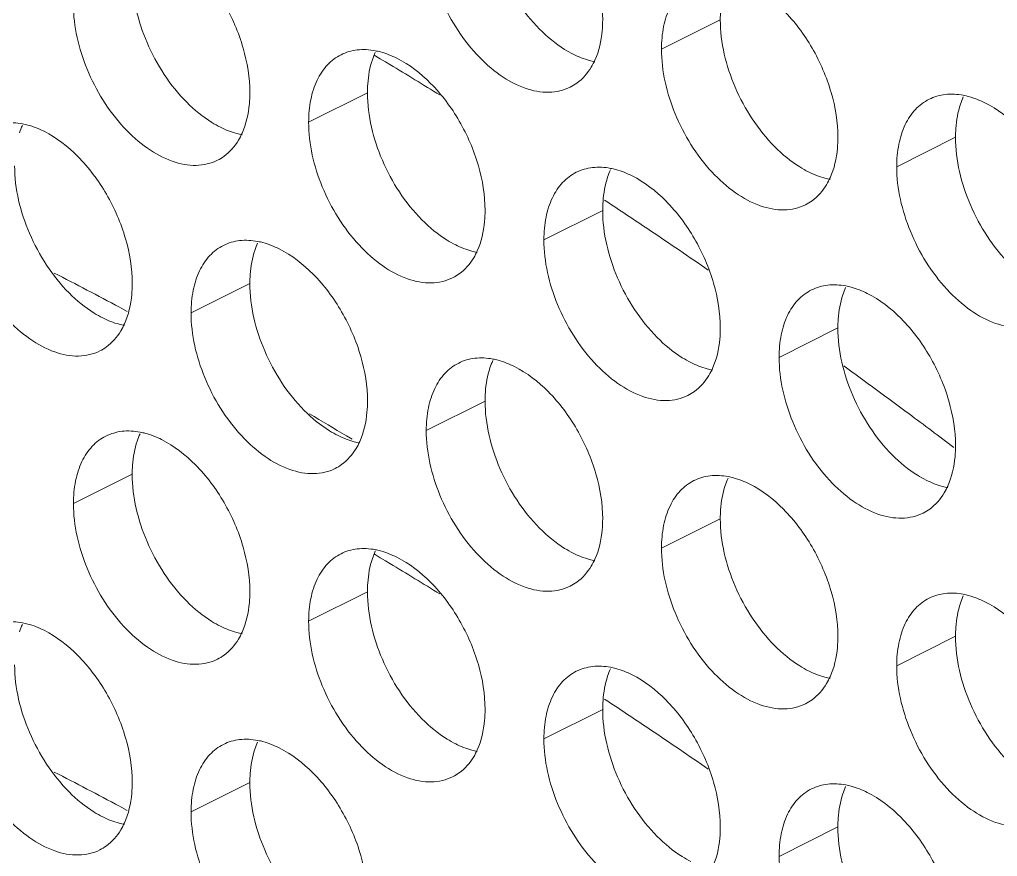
# Model space of a CAD drawing. Header units: millimetres. Extents: x 0 to 2524, y 0 to 1785.
# Drawn here: x 1870.26 to 1879.66, y 799.14 to 807.19 of the extents above; entities that cross this region are included whole.
import ezdxf

# ---------------------------------------------------------------- set-up
doc = ezdxf.new("R2010")
doc.units = ezdxf.units.MM
doc.header["$LTSCALE"] = 0.1
doc.layers.add('标注', color=251, linetype='Continuous', lineweight=9)

msp = doc.modelspace()

# ---------------------------------------------------------------- linework, layer by layer
at = {"layer": '标注'}
for p, q in [((1876.9959, 807.1927), (1876.4303, 806.9099)), ((1873.725, 806.8175), (1873.6658, 806.853)), ((1873.7757, 806.787), (1873.725, 806.8175)), ((1873.8179, 806.7615), (1873.7757, 806.787)), ((1873.6018, 806.4898), (1873.0361, 806.2069)), ((1879.2587, 806.0614), (1878.693, 805.7785)), ((1875.9134, 805.4366), (1875.8818, 805.4575)), ((1875.8646, 805.3584), (1875.2989, 805.0756)), ((1872.4705, 804.6555), (1871.9048, 804.3726)), ((1871.2165, 804.4263), (1871.2394, 804.414)), ((1871.2394, 804.414), (1871.291, 804.3864)), ((1878.1273, 804.227), (1877.5616, 803.9442)), ((1874.7332, 803.5241), (1874.1675, 803.2413)), ((1873.3997, 803.1895), (1873.4383, 803.1663)), ((1873.4383, 803.1663), (1873.4548, 803.1564)), ((1871.3391, 802.8212), (1870.7734, 802.5383)), ((1876.9959, 802.3927), (1876.4303, 802.1099)), ((1873.725, 802.0175), (1873.6658, 802.053)), ((1873.7757, 801.987), (1873.725, 802.0175)), ((1873.8179, 801.9615), (1873.7757, 801.987)), ((1873.6018, 801.6898), (1873.0361, 801.4069)), ((1879.2587, 801.2614), (1878.693, 800.9785)), ((1875.9134, 800.6366), (1875.8818, 800.6575)), ((1875.8646, 800.5584), (1875.2989, 800.2756)), ((1872.4705, 799.8555), (1871.9048, 799.5726)), ((1871.2165, 799.6263), (1871.2394, 799.614)), ((1871.2394, 799.614), (1871.291, 799.5864)), ((1878.1273, 799.427), (1877.5616, 799.1442))]:
    msp.add_line(p, q, dxfattribs=at)
for centre, radius, start, end in [((1874.3463, 806.5787), 0.734, 155.87957, 161.78032), ((1843.6988, 756.8394), 58.3042, 58.343362, 58.896468), ((1875.3503, 806.9493), 0.4532, 296.52559, 305.90341), ((1880.0032, 806.1503), 0.734, 155.87957, 161.78032), ((1870.9522, 805.8758), 0.734, 155.87957, 161.78032), ((1871.9561, 806.2463), 0.4532, 296.52559, 305.90341), ((1876.6091, 805.4473), 0.734, 155.87957, 161.78032), ((1841.6859, 753.6867), 62.0449, 56.062661, 56.519273), ((1877.613, 805.8179), 0.4532, 296.52559, 305.90341), ((1841.189, 752.949), 62.9344, 55.451334, 56.062285), ((1873.215, 804.7444), 0.734, 155.87957, 161.78032), ((1848.0084, 761.0082), 49.2316, 61.87434, 62.69876), ((1874.2189, 805.115), 0.4532, 296.52559, 305.90341), ((1878.8718, 804.316), 0.734, 155.87957, 161.78032), ((1870.8248, 804.412), 0.4532, 296.52559, 305.90341), ((1875.4777, 803.613), 0.734, 155.87957, 161.78032), ((1839.155, 750.0738), 66.4565, 53.363866, 54.035732), ((1876.4816, 803.9836), 0.4532, 296.52559, 305.90341), ((1846.0335, 757.4789), 53.2763, 59.09179, 59.53592), ((1838.5643, 749.2784), 67.4472, 52.906702, 53.364386), ((1872.0836, 802.9101), 0.734, 155.87957, 161.78032), ((1873.0875, 803.2806), 0.4532, 296.52559, 305.90341), ((1877.7405, 802.4817), 0.734, 155.87957, 161.78032), ((1878.7444, 802.8522), 0.4532, 296.52559, 305.90341), ((1874.3463, 801.7787), 0.734, 155.87957, 161.78032), ((1843.6988, 752.0394), 58.3042, 58.343362, 58.896468), ((1875.3503, 802.1493), 0.4532, 296.52559, 305.90341), ((1880.0032, 801.3503), 0.734, 155.87957, 161.78032), ((1870.9522, 801.0758), 0.734, 155.87957, 161.78032), ((1871.9561, 801.4463), 0.4532, 296.52559, 305.90341), ((1876.6091, 800.6473), 0.734, 155.87957, 161.78032), ((1841.6859, 748.8867), 62.0449, 56.062661, 56.519273), ((1877.613, 801.0179), 0.4532, 296.52559, 305.90341), ((1841.189, 748.149), 62.9344, 55.451334, 56.062285), ((1873.215, 799.9444), 0.734, 155.87957, 161.78032), ((1848.0084, 756.2082), 49.2316, 61.87434, 62.69876), ((1874.2189, 800.315), 0.4532, 296.52559, 305.90341), ((1878.8718, 799.516), 0.734, 155.87957, 161.78032), ((1870.8248, 799.612), 0.4532, 296.52559, 305.90341)]:
    msp.add_arc(centre, radius, start, end, dxfattribs=at)
for points, knots in [([(1875.016, 808.6562), (1875.1367, 808.5959), (1875.3672, 808.4155), (1875.6334, 808.0575), (1875.8146, 807.6387), (1875.8646, 807.3377), (1875.8646, 807.1927)], [0, 0, 0, 0, 0.229676, 0.488215, 0.753207, 1, 1, 1, 1]), ([(1875.257, 807.1021), (1875.0954, 807.2648), (1874.8445, 807.652), (1874.7332, 808.1026), (1874.7332, 808.3241)], [0, 0, 0, 0, 0.508684, 1, 1, 1, 1]), ([(1875.5527, 806.5437), (1875.4901, 806.5125), (1875.3401, 806.4785), (1875.1024, 806.5263), (1874.8639, 806.6569), (1874.5561, 806.9345), (1874.2701, 807.3972), (1874.1675, 807.8296), (1874.1675, 808.0413)], [0, 0, 0, 0, 0.090718, 0.191742, 0.308104, 0.439279, 0.725532, 1, 1, 1, 1]), ([(1871.6219, 807.9533), (1871.7426, 807.893), (1871.9731, 807.7126), (1872.2393, 807.3545), (1872.4204, 806.9358), (1872.4705, 806.6347), (1872.4705, 806.4898)], [0, 0, 0, 0, 0.229676, 0.488215, 0.753207, 1, 1, 1, 1]), ([(1871.8629, 806.3991), (1871.7013, 806.5619), (1871.4503, 806.9491), (1871.3391, 807.3996), (1871.3391, 807.6212)], [0, 0, 0, 0, 0.508684, 1, 1, 1, 1]), ([(1876.4303, 806.9099), (1876.4303, 806.9827), (1876.4423, 807.1217), (1876.5013, 807.3118), (1876.6007, 807.4641), (1876.6932, 807.5345), (1876.7422, 807.5589)], [0, 0, 0, 0, 0.289235, 0.54966, 0.782932, 1, 1, 1, 1]), ([(1876.9959, 807.1927), (1876.9959, 807.2211), (1876.9996, 807.3286), (1877.0184, 807.436), (1877.0433, 807.5111)], [0, 0, 0, 0, 0.264225, 1, 1, 1, 1]), ([(1877.2788, 807.5249), (1877.3994, 807.4645), (1877.63, 807.2842), (1877.8962, 806.9261), (1878.0773, 806.5074), (1878.1273, 806.2063), (1878.1273, 806.0614)], [0, 0, 0, 0, 0.229676, 0.488215, 0.753207, 1, 1, 1, 1]), ([(1872.1586, 805.8408), (1872.096, 805.8096), (1871.946, 805.7756), (1871.7082, 805.8234), (1871.4698, 805.954), (1871.162, 806.2316), (1870.876, 806.6943), (1870.7734, 807.1267), (1870.7734, 807.3383)], [0, 0, 0, 0, 0.090718, 0.191742, 0.308104, 0.439279, 0.725532, 1, 1, 1, 1]), ([(1875.8646, 807.1927), (1875.8646, 807.1571), (1875.8589, 807.0249), (1875.8297, 806.8922), (1875.79, 806.8039)], [0, 0, 0, 0, 0.268874, 1, 1, 1, 1]), ([(1877.5198, 805.9707), (1877.3582, 806.1335), (1877.1072, 806.5206), (1876.9959, 806.9712), (1876.9959, 807.1927)], [0, 0, 0, 0, 0.508684, 1, 1, 1, 1]), ([(1875.5817, 806.8606), (1875.5533, 806.8748), (1875.4354, 806.9413), (1875.3299, 807.0286), (1875.257, 807.1021)], [0, 0, 0, 0, 0.235002, 1, 1, 1, 1]), ([(1873.0361, 806.2069), (1873.0361, 806.2798), (1873.0482, 806.4187), (1873.1072, 806.6089), (1873.2066, 806.7611), (1873.2991, 806.8315), (1873.3481, 806.8559)], [0, 0, 0, 0, 0.289235, 0.54966, 0.782932, 1, 1, 1, 1]), ([(1873.3481, 806.8559), (1873.3964, 806.88), (1873.5064, 806.9118), (1873.6201, 806.905), (1873.677, 806.8941)], [0, 0, 0, 0, 0.482538, 1, 1, 1, 1]), ([(1873.677, 806.8941), (1873.6942, 806.8908), (1873.7658, 806.8742), (1873.8347, 806.8469), (1873.8847, 806.8219)], [0, 0, 0, 0, 0.238696, 1, 1, 1, 1]), ([(1875.7894, 806.7884), (1875.7722, 806.7917), (1875.7006, 806.8083), (1875.6317, 806.8356), (1875.5817, 806.8606)], [0, 0, 0, 0, 0.238696, 1, 1, 1, 1]), ([(1877.8154, 805.4124), (1877.7528, 805.3811), (1877.6029, 805.3472), (1877.3651, 805.3949), (1877.1267, 805.5256), (1876.8189, 805.8031), (1876.5329, 806.2658), (1876.4303, 806.6982), (1876.4303, 806.9099)], [0, 0, 0, 0, 0.090718, 0.191742, 0.308104, 0.439279, 0.725532, 1, 1, 1, 1]), ([(1873.6018, 806.4898), (1873.6018, 806.5182), (1873.6055, 806.6257), (1873.6243, 806.7331), (1873.6492, 806.8082)], [0, 0, 0, 0, 0.264225, 1, 1, 1, 1]), ([(1873.8847, 806.8219), (1874.0053, 806.7616), (1874.2359, 806.5812), (1874.5021, 806.2232), (1874.6832, 805.8044), (1874.7332, 805.5034), (1874.7332, 805.3584)], [0, 0, 0, 0, 0.229676, 0.488215, 0.753207, 1, 1, 1, 1]), ([(1875.79, 806.8039), (1875.7797, 806.781), (1875.7364, 806.697), (1875.6723, 806.6229), (1875.616, 806.5821)], [0, 0, 0, 0, 0.265525, 1, 1, 1, 1]), ([(1872.4705, 806.4898), (1872.4705, 806.4542), (1872.4648, 806.3219), (1872.4355, 806.1893), (1872.3958, 806.1009)], [0, 0, 0, 0, 0.268874, 1, 1, 1, 1]), ([(1874.1256, 805.2678), (1873.9641, 805.4305), (1873.7131, 805.8177), (1873.6018, 806.2683), (1873.6018, 806.4898)], [0, 0, 0, 0, 0.508684, 1, 1, 1, 1]), ([(1879.0049, 806.4275), (1879.0532, 806.4516), (1879.1633, 806.4834), (1879.277, 806.4765), (1879.3338, 806.4657)], [0, 0, 0, 0, 0.482538, 1, 1, 1, 1]), ([(1879.3338, 806.4657), (1879.3511, 806.4624), (1879.4226, 806.4458), (1879.4915, 806.4185), (1879.5415, 806.3935)], [0, 0, 0, 0, 0.238696, 1, 1, 1, 1]), ([(1872.1876, 806.1577), (1872.1592, 806.1719), (1872.0413, 806.2384), (1871.9358, 806.3257), (1871.8629, 806.3991)], [0, 0, 0, 0, 0.235002, 1, 1, 1, 1]), ([(1878.693, 805.7785), (1878.693, 805.8514), (1878.705, 805.9903), (1878.764, 806.1805), (1878.8634, 806.3327), (1878.956, 806.4031), (1879.0049, 806.4275)], [0, 0, 0, 0, 0.289235, 0.54966, 0.782932, 1, 1, 1, 1]), ([(1879.2587, 806.0614), (1879.2587, 806.0898), (1879.2624, 806.1972), (1879.2812, 806.3046), (1879.306, 806.3798)], [0, 0, 0, 0, 0.264225, 1, 1, 1, 1]), ([(1879.5415, 806.3935), (1879.6622, 806.3332), (1879.8927, 806.1528), (1880.1589, 805.7947), (1880.34, 805.376), (1880.3901, 805.0749), (1880.3901, 804.93)], [0, 0, 0, 0, 0.229676, 0.488215, 0.753207, 1, 1, 1, 1]), ([(1869.9539, 806.153), (1870.0023, 806.1771), (1870.1123, 806.2088), (1870.226, 806.202), (1870.2829, 806.1911)], [0, 0, 0, 0, 0.482538, 1, 1, 1, 1]), ([(1870.2829, 806.1911), (1870.3001, 806.1879), (1870.3717, 806.1712), (1870.4406, 806.144), (1870.4906, 806.119)], [0, 0, 0, 0, 0.238696, 1, 1, 1, 1]), ([(1874.4213, 804.7094), (1874.3587, 804.6782), (1874.2088, 804.6442), (1873.971, 804.692), (1873.7326, 804.8226), (1873.4248, 805.1002), (1873.1388, 805.5629), (1873.0361, 805.9953), (1873.0361, 806.2069)], [0, 0, 0, 0, 0.090718, 0.191742, 0.308104, 0.439279, 0.725532, 1, 1, 1, 1]), ([(1870.4906, 806.119), (1870.6112, 806.0586), (1870.8417, 805.8783), (1871.1079, 805.5202), (1871.2891, 805.1015), (1871.3391, 804.8004), (1871.3391, 804.6555)], [0, 0, 0, 0, 0.229676, 0.488215, 0.753207, 1, 1, 1, 1]), ([(1872.3953, 806.0855), (1872.3781, 806.0888), (1872.3065, 806.1054), (1872.2376, 806.1327), (1872.1876, 806.1577)], [0, 0, 0, 0, 0.238696, 1, 1, 1, 1]), ([(1872.3958, 806.1009), (1872.3856, 806.078), (1872.3423, 805.994), (1872.2782, 805.9199), (1872.2219, 805.8792)], [0, 0, 0, 0, 0.265525, 1, 1, 1, 1]), ([(1878.1273, 806.0614), (1878.1273, 806.0257), (1878.1216, 805.8935), (1878.0924, 805.7608), (1878.0527, 805.6725)], [0, 0, 0, 0, 0.268874, 1, 1, 1, 1]), ([(1879.7825, 804.8393), (1879.6209, 805.0021), (1879.3699, 805.3893), (1879.2587, 805.8398), (1879.2587, 806.0614)], [0, 0, 0, 0, 0.508684, 1, 1, 1, 1]), ([(1877.8445, 805.7292), (1877.8161, 805.7434), (1877.6981, 805.8099), (1877.5926, 805.8973), (1877.5198, 805.9707)], [0, 0, 0, 0, 0.235002, 1, 1, 1, 1]), ([(1870.7315, 804.5648), (1870.57, 804.7276), (1870.319, 805.1147), (1870.2077, 805.5653), (1870.2077, 805.7868)], [0, 0, 0, 0, 0.508684, 1, 1, 1, 1]), ([(1875.2989, 805.0756), (1875.2989, 805.1484), (1875.3109, 805.2874), (1875.3699, 805.4775), (1875.4693, 805.6297), (1875.5619, 805.7002), (1875.6108, 805.7246)], [0, 0, 0, 0, 0.289235, 0.54966, 0.782932, 1, 1, 1, 1]), ([(1875.6108, 805.7246), (1875.6591, 805.7487), (1875.7692, 805.7804), (1875.8829, 805.7736), (1875.9397, 805.7627)], [0, 0, 0, 0, 0.482538, 1, 1, 1, 1]), ([(1875.9397, 805.7627), (1875.9569, 805.7594), (1876.0285, 805.7428), (1876.0974, 805.7155), (1876.1474, 805.6905)], [0, 0, 0, 0, 0.238696, 1, 1, 1, 1]), ([(1878.0522, 805.6571), (1878.035, 805.6603), (1877.9634, 805.677), (1877.8945, 805.7042), (1877.8445, 805.7292)], [0, 0, 0, 0, 0.238696, 1, 1, 1, 1]), ([(1880.0782, 804.281), (1880.0156, 804.2498), (1879.8656, 804.2158), (1879.6278, 804.2636), (1879.3894, 804.3942), (1879.0816, 804.6718), (1878.7956, 805.1345), (1878.693, 805.5669), (1878.693, 805.7785)], [0, 0, 0, 0, 0.090718, 0.191742, 0.308104, 0.439279, 0.725532, 1, 1, 1, 1]), ([(1875.8646, 805.3584), (1875.8646, 805.3868), (1875.8683, 805.4943), (1875.8871, 805.6017), (1875.9119, 805.6768)], [0, 0, 0, 0, 0.264225, 1, 1, 1, 1]), ([(1876.1474, 805.6905), (1876.2681, 805.6302), (1876.4986, 805.4499), (1876.7648, 805.0918), (1876.9459, 804.6731), (1876.9959, 804.372), (1876.9959, 804.227)], [0, 0, 0, 0, 0.229676, 0.488215, 0.753207, 1, 1, 1, 1]), ([(1878.0527, 805.6725), (1878.0424, 805.6496), (1877.9991, 805.5656), (1877.935, 805.4915), (1877.8788, 805.4508)], [0, 0, 0, 0, 0.265525, 1, 1, 1, 1]), ([(1871.0272, 804.0065), (1870.9646, 803.9753), (1870.8147, 803.9413), (1870.5769, 803.9891), (1870.3385, 804.1197), (1870.0307, 804.3972), (1869.7446, 804.8599), (1869.642, 805.2923), (1869.642, 805.504)], [0, 0, 0, 0, 0.090718, 0.191742, 0.308104, 0.439279, 0.725532, 1, 1, 1, 1]), ([(1874.7332, 805.3584), (1874.7332, 805.3228), (1874.7275, 805.1905), (1874.6983, 805.0579), (1874.6586, 804.9695)], [0, 0, 0, 0, 0.268874, 1, 1, 1, 1]), ([(1876.3884, 804.1364), (1876.2268, 804.2992), (1875.9758, 804.6863), (1875.8646, 805.1369), (1875.8646, 805.3584)], [0, 0, 0, 0, 0.508684, 1, 1, 1, 1]), ([(1874.4504, 805.0263), (1874.4219, 805.0405), (1874.304, 805.107), (1874.1985, 805.1943), (1874.1256, 805.2678)], [0, 0, 0, 0, 0.235002, 1, 1, 1, 1]), ([(1872.2167, 805.0216), (1872.265, 805.0457), (1872.3751, 805.0775), (1872.4887, 805.0707), (1872.5456, 805.0598)], [0, 0, 0, 0, 0.482538, 1, 1, 1, 1]), ([(1872.5456, 805.0598), (1872.5628, 805.0565), (1872.6344, 805.0399), (1872.7033, 805.0126), (1872.7533, 804.9876)], [0, 0, 0, 0, 0.238696, 1, 1, 1, 1]), ([(1876.684, 803.5781), (1876.6214, 803.5468), (1876.4715, 803.5129), (1876.2337, 803.5606), (1875.9953, 803.6913), (1875.6875, 803.9688), (1875.4015, 804.4315), (1875.2989, 804.8639), (1875.2989, 805.0756)], [0, 0, 0, 0, 0.090718, 0.191742, 0.308104, 0.439279, 0.725532, 1, 1, 1, 1]), ([(1871.9048, 804.3726), (1871.9048, 804.4455), (1871.9168, 804.5844), (1871.9758, 804.7746), (1872.0752, 804.9268), (1872.1678, 804.9972), (1872.2167, 805.0216)], [0, 0, 0, 0, 0.289235, 0.54966, 0.782932, 1, 1, 1, 1]), ([(1872.4705, 804.6555), (1872.4705, 804.6839), (1872.4742, 804.7913), (1872.493, 804.8988), (1872.5178, 804.9739)], [0, 0, 0, 0, 0.264225, 1, 1, 1, 1]), ([(1872.7533, 804.9876), (1872.874, 804.9273), (1873.1045, 804.7469), (1873.3707, 804.3888), (1873.5518, 803.9701), (1873.6018, 803.669), (1873.6018, 803.5241)], [0, 0, 0, 0, 0.229676, 0.488215, 0.753207, 1, 1, 1, 1]), ([(1874.6581, 804.9541), (1874.6408, 804.9574), (1874.5693, 804.974), (1874.5004, 805.0013), (1874.4504, 805.0263)], [0, 0, 0, 0, 0.238696, 1, 1, 1, 1]), ([(1874.6586, 804.9695), (1874.6483, 804.9467), (1874.605, 804.8627), (1874.5409, 804.7885), (1874.4847, 804.7478)], [0, 0, 0, 0, 0.265525, 1, 1, 1, 1]), ([(1871.3391, 804.6555), (1871.3391, 804.6198), (1871.3334, 804.4876), (1871.3042, 804.355), (1871.2645, 804.2666)], [0, 0, 0, 0, 0.268874, 1, 1, 1, 1]), ([(1872.9943, 803.4334), (1872.8327, 803.5962), (1872.5817, 803.9834), (1872.4705, 804.434), (1872.4705, 804.6555)], [0, 0, 0, 0, 0.508684, 1, 1, 1, 1]), ([(1877.5616, 803.9442), (1877.5616, 804.0171), (1877.5736, 804.156), (1877.6327, 804.3462), (1877.732, 804.4984), (1877.8246, 804.5688), (1877.8735, 804.5932)], [0, 0, 0, 0, 0.289235, 0.54966, 0.782932, 1, 1, 1, 1]), ([(1877.8735, 804.5932), (1877.9219, 804.6173), (1878.0319, 804.649), (1878.1456, 804.6422), (1878.2025, 804.6313)], [0, 0, 0, 0, 0.482538, 1, 1, 1, 1]), ([(1878.2025, 804.6313), (1878.2197, 804.6281), (1878.2913, 804.6114), (1878.3602, 804.5842), (1878.4102, 804.5592)], [0, 0, 0, 0, 0.238696, 1, 1, 1, 1]), ([(1871.0562, 804.3233), (1871.0278, 804.3376), (1870.9099, 804.4041), (1870.8044, 804.4914), (1870.7315, 804.5648)], [0, 0, 0, 0, 0.235002, 1, 1, 1, 1]), ([(1878.1273, 804.227), (1878.1273, 804.2555), (1878.131, 804.3629), (1878.1498, 804.4703), (1878.1747, 804.5455)], [0, 0, 0, 0, 0.264225, 1, 1, 1, 1]), ([(1878.4102, 804.5592), (1878.5308, 804.4988), (1878.7613, 804.3185), (1879.0275, 803.9604), (1879.2087, 803.5417), (1879.2587, 803.2406), (1879.2587, 803.0957)], [0, 0, 0, 0, 0.229676, 0.488215, 0.753207, 1, 1, 1, 1]), ([(1871.2639, 804.2512), (1871.2467, 804.2545), (1871.1752, 804.2711), (1871.1062, 804.2983), (1871.0562, 804.3233)], [0, 0, 0, 0, 0.238696, 1, 1, 1, 1]), ([(1873.2899, 802.8751), (1873.2273, 802.8439), (1873.0774, 802.8099), (1872.8396, 802.8577), (1872.6012, 802.9883), (1872.2934, 803.2659), (1872.0074, 803.7286), (1871.9048, 804.161), (1871.9048, 804.3726)], [0, 0, 0, 0, 0.090718, 0.191742, 0.308104, 0.439279, 0.725532, 1, 1, 1, 1]), ([(1871.2645, 804.2666), (1871.2542, 804.2437), (1871.2109, 804.1597), (1871.1468, 804.0856), (1871.0906, 804.0449)], [0, 0, 0, 0, 0.265525, 1, 1, 1, 1]), ([(1876.9959, 804.227), (1876.9959, 804.1914), (1876.9903, 804.0592), (1876.961, 803.9265), (1876.9213, 803.8382)], [0, 0, 0, 0, 0.268874, 1, 1, 1, 1]), ([(1878.6511, 803.005), (1878.4896, 803.1678), (1878.2386, 803.5549), (1878.1273, 804.0055), (1878.1273, 804.227)], [0, 0, 0, 0, 0.508684, 1, 1, 1, 1]), ([(1876.7131, 803.8949), (1876.6847, 803.9091), (1876.5668, 803.9756), (1876.4613, 804.063), (1876.3884, 804.1364)], [0, 0, 0, 0, 0.235002, 1, 1, 1, 1]), ([(1874.4794, 803.8902), (1874.5277, 803.9143), (1874.6378, 803.9461), (1874.7515, 803.9393), (1874.8084, 803.9284)], [0, 0, 0, 0, 0.482538, 1, 1, 1, 1]), ([(1874.8084, 803.9284), (1874.8256, 803.9251), (1874.8971, 803.9085), (1874.966, 803.8812), (1875.016, 803.8562)], [0, 0, 0, 0, 0.238696, 1, 1, 1, 1]), ([(1878.9468, 802.4467), (1878.8842, 802.4155), (1878.7343, 802.3815), (1878.4965, 802.4293), (1878.258, 802.5599), (1877.9503, 802.8374), (1877.6642, 803.3001), (1877.5616, 803.7325), (1877.5616, 803.9442)], [0, 0, 0, 0, 0.090718, 0.191742, 0.308104, 0.439279, 0.725532, 1, 1, 1, 1]), ([(1874.1675, 803.2413), (1874.1675, 803.3141), (1874.1795, 803.453), (1874.2386, 803.6432), (1874.3379, 803.7954), (1874.4305, 803.8658), (1874.4794, 803.8902)], [0, 0, 0, 0, 0.289235, 0.54966, 0.782932, 1, 1, 1, 1]), ([(1874.7332, 803.5241), (1874.7332, 803.5525), (1874.7369, 803.66), (1874.7557, 803.7674), (1874.7805, 803.8425)], [0, 0, 0, 0, 0.264225, 1, 1, 1, 1]), ([(1875.016, 803.8562), (1875.1367, 803.7959), (1875.3672, 803.6155), (1875.6334, 803.2575), (1875.8146, 802.8387), (1875.8646, 802.5377), (1875.8646, 802.3927)], [0, 0, 0, 0, 0.229676, 0.488215, 0.753207, 1, 1, 1, 1]), ([(1876.9208, 803.8227), (1876.9036, 803.826), (1876.832, 803.8426), (1876.7631, 803.8699), (1876.7131, 803.8949)], [0, 0, 0, 0, 0.238696, 1, 1, 1, 1]), ([(1876.9213, 803.8382), (1876.911, 803.8153), (1876.8678, 803.7313), (1876.8036, 803.6572), (1876.7474, 803.6165)], [0, 0, 0, 0, 0.265525, 1, 1, 1, 1]), ([(1873.6018, 803.5241), (1873.6018, 803.4885), (1873.5961, 803.3562), (1873.5669, 803.2236), (1873.5272, 803.1352)], [0, 0, 0, 0, 0.268874, 1, 1, 1, 1]), ([(1875.257, 802.3021), (1875.0954, 802.4648), (1874.8445, 802.852), (1874.7332, 803.3026), (1874.7332, 803.5241)], [0, 0, 0, 0, 0.508684, 1, 1, 1, 1]), ([(1873.319, 803.192), (1873.2906, 803.2062), (1873.1726, 803.2727), (1873.0672, 803.36), (1872.9943, 803.4334)], [0, 0, 0, 0, 0.235002, 1, 1, 1, 1]), ([(1870.7734, 802.5383), (1870.7734, 802.6112), (1870.7854, 802.7501), (1870.8444, 802.9403), (1870.9438, 803.0925), (1871.0364, 803.1629), (1871.0853, 803.1873)], [0, 0, 0, 0, 0.289235, 0.54966, 0.782932, 1, 1, 1, 1]), ([(1871.0853, 803.1873), (1871.1336, 803.2114), (1871.2437, 803.2431), (1871.3574, 803.2363), (1871.4142, 803.2255)], [0, 0, 0, 0, 0.482538, 1, 1, 1, 1]), ([(1871.4142, 803.2255), (1871.4315, 803.2222), (1871.503, 803.2056), (1871.5719, 803.1783), (1871.6219, 803.1533)], [0, 0, 0, 0, 0.238696, 1, 1, 1, 1]), ([(1873.5267, 803.1198), (1873.5095, 803.1231), (1873.4379, 803.1397), (1873.369, 803.167), (1873.319, 803.192)], [0, 0, 0, 0, 0.238696, 1, 1, 1, 1]), ([(1875.5527, 801.7437), (1875.4901, 801.7125), (1875.3401, 801.6785), (1875.1024, 801.7263), (1874.8639, 801.8569), (1874.5561, 802.1345), (1874.2701, 802.5972), (1874.1675, 803.0296), (1874.1675, 803.2413)], [0, 0, 0, 0, 0.090718, 0.191742, 0.308104, 0.439279, 0.725532, 1, 1, 1, 1]), ([(1871.3391, 802.8212), (1871.3391, 802.8496), (1871.3428, 802.957), (1871.3616, 803.0644), (1871.3864, 803.1396)], [0, 0, 0, 0, 0.264225, 1, 1, 1, 1]), ([(1871.6219, 803.1533), (1871.7426, 803.093), (1871.9731, 802.9126), (1872.2393, 802.5545), (1872.4204, 802.1358), (1872.4705, 801.8347), (1872.4705, 801.6898)], [0, 0, 0, 0, 0.229676, 0.488215, 0.753207, 1, 1, 1, 1]), ([(1873.5272, 803.1352), (1873.5169, 803.1123), (1873.4737, 803.0284), (1873.4095, 802.9542), (1873.3533, 802.9135)], [0, 0, 0, 0, 0.265525, 1, 1, 1, 1]), ([(1879.2587, 803.0957), (1879.2587, 803.06), (1879.253, 802.9278), (1879.2238, 802.7952), (1879.1841, 802.7068)], [0, 0, 0, 0, 0.268874, 1, 1, 1, 1]), ([(1878.9758, 802.7635), (1878.9474, 802.7778), (1878.8295, 802.8443), (1878.724, 802.9316), (1878.6511, 803.005)], [0, 0, 0, 0, 0.235002, 1, 1, 1, 1]), ([(1871.8629, 801.5991), (1871.7013, 801.7619), (1871.4503, 802.1491), (1871.3391, 802.5996), (1871.3391, 802.8212)], [0, 0, 0, 0, 0.508684, 1, 1, 1, 1]), ([(1876.7422, 802.7589), (1876.7905, 802.783), (1876.9006, 802.8147), (1877.0142, 802.8079), (1877.0711, 802.797)], [0, 0, 0, 0, 0.482538, 1, 1, 1, 1]), ([(1877.0711, 802.797), (1877.0883, 802.7937), (1877.1599, 802.7771), (1877.2288, 802.7499), (1877.2788, 802.7249)], [0, 0, 0, 0, 0.238696, 1, 1, 1, 1]), ([(1876.4303, 802.1099), (1876.4303, 802.1827), (1876.4423, 802.3217), (1876.5013, 802.5118), (1876.6007, 802.6641), (1876.6932, 802.7345), (1876.7422, 802.7589)], [0, 0, 0, 0, 0.289235, 0.54966, 0.782932, 1, 1, 1, 1]), ([(1876.9959, 802.3927), (1876.9959, 802.4211), (1876.9996, 802.5286), (1877.0184, 802.636), (1877.0433, 802.7111)], [0, 0, 0, 0, 0.264225, 1, 1, 1, 1]), ([(1877.2788, 802.7249), (1877.3994, 802.6645), (1877.63, 802.4842), (1877.8962, 802.1261), (1878.0773, 801.7074), (1878.1273, 801.4063), (1878.1273, 801.2614)], [0, 0, 0, 0, 0.229676, 0.488215, 0.753207, 1, 1, 1, 1]), ([(1879.1835, 802.6914), (1879.1663, 802.6947), (1879.0948, 802.7113), (1879.0258, 802.7385), (1878.9758, 802.7635)], [0, 0, 0, 0, 0.238696, 1, 1, 1, 1]), ([(1879.1841, 802.7068), (1879.1738, 802.6839), (1879.1305, 802.5999), (1879.0664, 802.5258), (1879.0102, 802.4851)], [0, 0, 0, 0, 0.265525, 1, 1, 1, 1]), ([(1872.1586, 801.0408), (1872.096, 801.0096), (1871.946, 800.9756), (1871.7082, 801.0234), (1871.4698, 801.154), (1871.162, 801.4316), (1870.876, 801.8943), (1870.7734, 802.3267), (1870.7734, 802.5383)], [0, 0, 0, 0, 0.090718, 0.191742, 0.308104, 0.439279, 0.725532, 1, 1, 1, 1]), ([(1875.8646, 802.3927), (1875.8646, 802.3571), (1875.8589, 802.2249), (1875.8297, 802.0922), (1875.79, 802.0039)], [0, 0, 0, 0, 0.268874, 1, 1, 1, 1]), ([(1877.5198, 801.1707), (1877.3582, 801.3335), (1877.1072, 801.7206), (1876.9959, 802.1712), (1876.9959, 802.3927)], [0, 0, 0, 0, 0.508684, 1, 1, 1, 1]), ([(1875.5817, 802.0606), (1875.5533, 802.0748), (1875.4354, 802.1413), (1875.3299, 802.2286), (1875.257, 802.3021)], [0, 0, 0, 0, 0.235002, 1, 1, 1, 1]), ([(1873.0361, 801.4069), (1873.0361, 801.4798), (1873.0482, 801.6187), (1873.1072, 801.8089), (1873.2066, 801.9611), (1873.2991, 802.0315), (1873.3481, 802.0559)], [0, 0, 0, 0, 0.289235, 0.54966, 0.782932, 1, 1, 1, 1]), ([(1873.3481, 802.0559), (1873.3964, 802.08), (1873.5064, 802.1118), (1873.6201, 802.105), (1873.677, 802.0941)], [0, 0, 0, 0, 0.482538, 1, 1, 1, 1]), ([(1873.677, 802.0941), (1873.6942, 802.0908), (1873.7658, 802.0742), (1873.8347, 802.0469), (1873.8847, 802.0219)], [0, 0, 0, 0, 0.238696, 1, 1, 1, 1]), ([(1875.7894, 801.9884), (1875.7722, 801.9917), (1875.7006, 802.0083), (1875.6317, 802.0356), (1875.5817, 802.0606)], [0, 0, 0, 0, 0.238696, 1, 1, 1, 1]), ([(1877.8154, 800.6124), (1877.7528, 800.5811), (1877.6029, 800.5472), (1877.3651, 800.5949), (1877.1267, 800.7256), (1876.8189, 801.0031), (1876.5329, 801.4658), (1876.4303, 801.8982), (1876.4303, 802.1099)], [0, 0, 0, 0, 0.090718, 0.191742, 0.308104, 0.439279, 0.725532, 1, 1, 1, 1]), ([(1873.6018, 801.6898), (1873.6018, 801.7182), (1873.6055, 801.8257), (1873.6243, 801.9331), (1873.6492, 802.0082)], [0, 0, 0, 0, 0.264225, 1, 1, 1, 1]), ([(1873.8847, 802.0219), (1874.0053, 801.9616), (1874.2359, 801.7812), (1874.5021, 801.4232), (1874.6832, 801.0044), (1874.7332, 800.7034), (1874.7332, 800.5584)], [0, 0, 0, 0, 0.229676, 0.488215, 0.753207, 1, 1, 1, 1]), ([(1875.79, 802.0039), (1875.7797, 801.981), (1875.7364, 801.897), (1875.6723, 801.8229), (1875.616, 801.7821)], [0, 0, 0, 0, 0.265525, 1, 1, 1, 1]), ([(1872.4705, 801.6898), (1872.4705, 801.6542), (1872.4648, 801.5219), (1872.4355, 801.3893), (1872.3958, 801.3009)], [0, 0, 0, 0, 0.268874, 1, 1, 1, 1]), ([(1874.1256, 800.4678), (1873.9641, 800.6305), (1873.7131, 801.0177), (1873.6018, 801.4683), (1873.6018, 801.6898)], [0, 0, 0, 0, 0.508684, 1, 1, 1, 1]), ([(1879.0049, 801.6275), (1879.0532, 801.6516), (1879.1633, 801.6834), (1879.277, 801.6765), (1879.3338, 801.6657)], [0, 0, 0, 0, 0.482538, 1, 1, 1, 1]), ([(1879.3338, 801.6657), (1879.3511, 801.6624), (1879.4226, 801.6458), (1879.4915, 801.6185), (1879.5415, 801.5935)], [0, 0, 0, 0, 0.238696, 1, 1, 1, 1]), ([(1872.1876, 801.3577), (1872.1592, 801.3719), (1872.0413, 801.4384), (1871.9358, 801.5257), (1871.8629, 801.5991)], [0, 0, 0, 0, 0.235002, 1, 1, 1, 1]), ([(1878.693, 800.9785), (1878.693, 801.0514), (1878.705, 801.1903), (1878.764, 801.3805), (1878.8634, 801.5327), (1878.956, 801.6031), (1879.0049, 801.6275)], [0, 0, 0, 0, 0.289235, 0.54966, 0.782932, 1, 1, 1, 1]), ([(1879.2587, 801.2614), (1879.2587, 801.2898), (1879.2624, 801.3972), (1879.2812, 801.5046), (1879.306, 801.5798)], [0, 0, 0, 0, 0.264225, 1, 1, 1, 1]), ([(1879.5415, 801.5935), (1879.6622, 801.5332), (1879.8927, 801.3528), (1880.1589, 800.9947), (1880.34, 800.576), (1880.3901, 800.2749), (1880.3901, 800.13)], [0, 0, 0, 0, 0.229676, 0.488215, 0.753207, 1, 1, 1, 1]), ([(1869.9539, 801.353), (1870.0023, 801.3771), (1870.1123, 801.4088), (1870.226, 801.402), (1870.2829, 801.3911)], [0, 0, 0, 0, 0.482538, 1, 1, 1, 1]), ([(1870.2829, 801.3911), (1870.3001, 801.3879), (1870.3717, 801.3712), (1870.4406, 801.344), (1870.4906, 801.319)], [0, 0, 0, 0, 0.238696, 1, 1, 1, 1]), ([(1874.4213, 799.9094), (1874.3587, 799.8782), (1874.2088, 799.8442), (1873.971, 799.892), (1873.7326, 800.0226), (1873.4248, 800.3002), (1873.1388, 800.7629), (1873.0361, 801.1953), (1873.0361, 801.4069)], [0, 0, 0, 0, 0.090718, 0.191742, 0.308104, 0.439279, 0.725532, 1, 1, 1, 1]), ([(1870.4906, 801.319), (1870.6112, 801.2586), (1870.8417, 801.0783), (1871.1079, 800.7202), (1871.2891, 800.3015), (1871.3391, 800.0004), (1871.3391, 799.8555)], [0, 0, 0, 0, 0.229676, 0.488215, 0.753207, 1, 1, 1, 1]), ([(1872.3953, 801.2855), (1872.3781, 801.2888), (1872.3065, 801.3054), (1872.2376, 801.3327), (1872.1876, 801.3577)], [0, 0, 0, 0, 0.238696, 1, 1, 1, 1]), ([(1872.3958, 801.3009), (1872.3856, 801.278), (1872.3423, 801.194), (1872.2782, 801.1199), (1872.2219, 801.0792)], [0, 0, 0, 0, 0.265525, 1, 1, 1, 1]), ([(1878.1273, 801.2614), (1878.1273, 801.2257), (1878.1216, 801.0935), (1878.0924, 800.9608), (1878.0527, 800.8725)], [0, 0, 0, 0, 0.268874, 1, 1, 1, 1]), ([(1879.7825, 800.0393), (1879.6209, 800.2021), (1879.3699, 800.5893), (1879.2587, 801.0398), (1879.2587, 801.2614)], [0, 0, 0, 0, 0.508684, 1, 1, 1, 1]), ([(1877.8445, 800.9292), (1877.8161, 800.9434), (1877.6981, 801.0099), (1877.5926, 801.0973), (1877.5198, 801.1707)], [0, 0, 0, 0, 0.235002, 1, 1, 1, 1]), ([(1870.7315, 799.7648), (1870.57, 799.9276), (1870.319, 800.3147), (1870.2077, 800.7653), (1870.2077, 800.9868)], [0, 0, 0, 0, 0.508684, 1, 1, 1, 1]), ([(1875.2989, 800.2756), (1875.2989, 800.3484), (1875.3109, 800.4874), (1875.3699, 800.6775), (1875.4693, 800.8297), (1875.5619, 800.9002), (1875.6108, 800.9246)], [0, 0, 0, 0, 0.289235, 0.54966, 0.782932, 1, 1, 1, 1]), ([(1875.6108, 800.9246), (1875.6591, 800.9487), (1875.7692, 800.9804), (1875.8829, 800.9736), (1875.9397, 800.9627)], [0, 0, 0, 0, 0.482538, 1, 1, 1, 1]), ([(1875.9397, 800.9627), (1875.9569, 800.9594), (1876.0285, 800.9428), (1876.0974, 800.9155), (1876.1474, 800.8905)], [0, 0, 0, 0, 0.238696, 1, 1, 1, 1]), ([(1878.0522, 800.8571), (1878.035, 800.8603), (1877.9634, 800.877), (1877.8945, 800.9042), (1877.8445, 800.9292)], [0, 0, 0, 0, 0.238696, 1, 1, 1, 1]), ([(1880.0782, 799.481), (1880.0156, 799.4498), (1879.8656, 799.4158), (1879.6278, 799.4636), (1879.3894, 799.5942), (1879.0816, 799.8718), (1878.7956, 800.3345), (1878.693, 800.7669), (1878.693, 800.9785)], [0, 0, 0, 0, 0.090718, 0.191742, 0.308104, 0.439279, 0.725532, 1, 1, 1, 1]), ([(1875.8646, 800.5584), (1875.8646, 800.5868), (1875.8683, 800.6943), (1875.8871, 800.8017), (1875.9119, 800.8768)], [0, 0, 0, 0, 0.264225, 1, 1, 1, 1]), ([(1876.1474, 800.8905), (1876.2681, 800.8302), (1876.4986, 800.6499), (1876.7648, 800.2918), (1876.9459, 799.8731), (1876.9959, 799.572), (1876.9959, 799.427)], [0, 0, 0, 0, 0.229676, 0.488215, 0.753207, 1, 1, 1, 1]), ([(1878.0527, 800.8725), (1878.0424, 800.8496), (1877.9991, 800.7656), (1877.935, 800.6915), (1877.8788, 800.6508)], [0, 0, 0, 0, 0.265525, 1, 1, 1, 1]), ([(1871.0272, 799.2065), (1870.9646, 799.1753), (1870.8147, 799.1413), (1870.5769, 799.1891), (1870.3385, 799.3197), (1870.0307, 799.5972), (1869.7446, 800.0599), (1869.642, 800.4923), (1869.642, 800.704)], [0, 0, 0, 0, 0.090718, 0.191742, 0.308104, 0.439279, 0.725532, 1, 1, 1, 1]), ([(1874.7332, 800.5584), (1874.7332, 800.5228), (1874.7275, 800.3905), (1874.6983, 800.2579), (1874.6586, 800.1695)], [0, 0, 0, 0, 0.268874, 1, 1, 1, 1]), ([(1876.3884, 799.3364), (1876.2268, 799.4992), (1875.9758, 799.8863), (1875.8646, 800.3369), (1875.8646, 800.5584)], [0, 0, 0, 0, 0.508684, 1, 1, 1, 1]), ([(1874.4504, 800.2263), (1874.4219, 800.2405), (1874.304, 800.307), (1874.1985, 800.3943), (1874.1256, 800.4678)], [0, 0, 0, 0, 0.235002, 1, 1, 1, 1]), ([(1872.2167, 800.2216), (1872.265, 800.2457), (1872.3751, 800.2775), (1872.4887, 800.2707), (1872.5456, 800.2598)], [0, 0, 0, 0, 0.482538, 1, 1, 1, 1]), ([(1872.5456, 800.2598), (1872.5628, 800.2565), (1872.6344, 800.2399), (1872.7033, 800.2126), (1872.7533, 800.1876)], [0, 0, 0, 0, 0.238696, 1, 1, 1, 1]), ([(1876.684, 798.7781), (1876.6214, 798.7468), (1876.4715, 798.7129), (1876.2337, 798.7606), (1875.9953, 798.8913), (1875.6875, 799.1688), (1875.4015, 799.6315), (1875.2989, 800.0639), (1875.2989, 800.2756)], [0, 0, 0, 0, 0.090718, 0.191742, 0.308104, 0.439279, 0.725532, 1, 1, 1, 1]), ([(1871.9048, 799.5726), (1871.9048, 799.6455), (1871.9168, 799.7844), (1871.9758, 799.9746), (1872.0752, 800.1268), (1872.1678, 800.1972), (1872.2167, 800.2216)], [0, 0, 0, 0, 0.289235, 0.54966, 0.782932, 1, 1, 1, 1]), ([(1872.4705, 799.8555), (1872.4705, 799.8839), (1872.4742, 799.9913), (1872.493, 800.0988), (1872.5178, 800.1739)], [0, 0, 0, 0, 0.264225, 1, 1, 1, 1]), ([(1872.7533, 800.1876), (1872.874, 800.1273), (1873.1045, 799.9469), (1873.3707, 799.5888), (1873.5518, 799.1701), (1873.6018, 798.869), (1873.6018, 798.7241)], [0, 0, 0, 0, 0.229676, 0.488215, 0.753207, 1, 1, 1, 1]), ([(1874.6581, 800.1541), (1874.6408, 800.1574), (1874.5693, 800.174), (1874.5004, 800.2013), (1874.4504, 800.2263)], [0, 0, 0, 0, 0.238696, 1, 1, 1, 1]), ([(1874.6586, 800.1695), (1874.6483, 800.1467), (1874.605, 800.0627), (1874.5409, 799.9885), (1874.4847, 799.9478)], [0, 0, 0, 0, 0.265525, 1, 1, 1, 1]), ([(1871.3391, 799.8555), (1871.3391, 799.8198), (1871.3334, 799.6876), (1871.3042, 799.555), (1871.2645, 799.4666)], [0, 0, 0, 0, 0.268874, 1, 1, 1, 1]), ([(1872.9943, 798.6334), (1872.8327, 798.7962), (1872.5817, 799.1834), (1872.4705, 799.634), (1872.4705, 799.8555)], [0, 0, 0, 0, 0.508684, 1, 1, 1, 1]), ([(1877.5616, 799.1442), (1877.5616, 799.2171), (1877.5736, 799.356), (1877.6327, 799.5462), (1877.732, 799.6984), (1877.8246, 799.7688), (1877.8735, 799.7932)], [0, 0, 0, 0, 0.289235, 0.54966, 0.782932, 1, 1, 1, 1]), ([(1877.8735, 799.7932), (1877.9219, 799.8173), (1878.0319, 799.849), (1878.1456, 799.8422), (1878.2025, 799.8313)], [0, 0, 0, 0, 0.482538, 1, 1, 1, 1]), ([(1878.2025, 799.8313), (1878.2197, 799.8281), (1878.2913, 799.8114), (1878.3602, 799.7842), (1878.4102, 799.7592)], [0, 0, 0, 0, 0.238696, 1, 1, 1, 1]), ([(1871.0562, 799.5233), (1871.0278, 799.5376), (1870.9099, 799.6041), (1870.8044, 799.6914), (1870.7315, 799.7648)], [0, 0, 0, 0, 0.235002, 1, 1, 1, 1]), ([(1878.1273, 799.427), (1878.1273, 799.4555), (1878.131, 799.5629), (1878.1498, 799.6703), (1878.1747, 799.7455)], [0, 0, 0, 0, 0.264225, 1, 1, 1, 1]), ([(1878.4102, 799.7592), (1878.5308, 799.6988), (1878.7613, 799.5185), (1879.0275, 799.1604), (1879.2087, 798.7417), (1879.2587, 798.4406), (1879.2587, 798.2957)], [0, 0, 0, 0, 0.229676, 0.488215, 0.753207, 1, 1, 1, 1]), ([(1871.2639, 799.4512), (1871.2467, 799.4545), (1871.1752, 799.4711), (1871.1062, 799.4983), (1871.0562, 799.5233)], [0, 0, 0, 0, 0.238696, 1, 1, 1, 1]), ([(1873.2899, 798.0751), (1873.2273, 798.0439), (1873.0774, 798.0099), (1872.8396, 798.0577), (1872.6012, 798.1883), (1872.2934, 798.4659), (1872.0074, 798.9286), (1871.9048, 799.361), (1871.9048, 799.5726)], [0, 0, 0, 0, 0.090718, 0.191742, 0.308104, 0.439279, 0.725532, 1, 1, 1, 1]), ([(1871.2645, 799.4666), (1871.2542, 799.4437), (1871.2109, 799.3597), (1871.1468, 799.2856), (1871.0906, 799.2449)], [0, 0, 0, 0, 0.265525, 1, 1, 1, 1]), ([(1876.9959, 799.427), (1876.9959, 799.3914), (1876.9903, 799.2592), (1876.961, 799.1265), (1876.9213, 799.0382)], [0, 0, 0, 0, 0.268874, 1, 1, 1, 1]), ([(1878.6511, 798.205), (1878.4896, 798.3678), (1878.2386, 798.7549), (1878.1273, 799.2055), (1878.1273, 799.427)], [0, 0, 0, 0, 0.508684, 1, 1, 1, 1]), ([(1876.7131, 799.0949), (1876.6847, 799.1091), (1876.5668, 799.1756), (1876.4613, 799.263), (1876.3884, 799.3364)], [0, 0, 0, 0, 0.235002, 1, 1, 1, 1]), ([(1878.9468, 797.6467), (1878.8842, 797.6155), (1878.7343, 797.5815), (1878.4965, 797.6293), (1878.258, 797.7599), (1877.9503, 798.0374), (1877.6642, 798.5001), (1877.5616, 798.9325), (1877.5616, 799.1442)], [0, 0, 0, 0, 0.090718, 0.191742, 0.308104, 0.439279, 0.725532, 1, 1, 1, 1])]:
    msp.add_open_spline(points, degree=3, knots=knots, dxfattribs=at)

doc.saveas('drawing.dxf')
